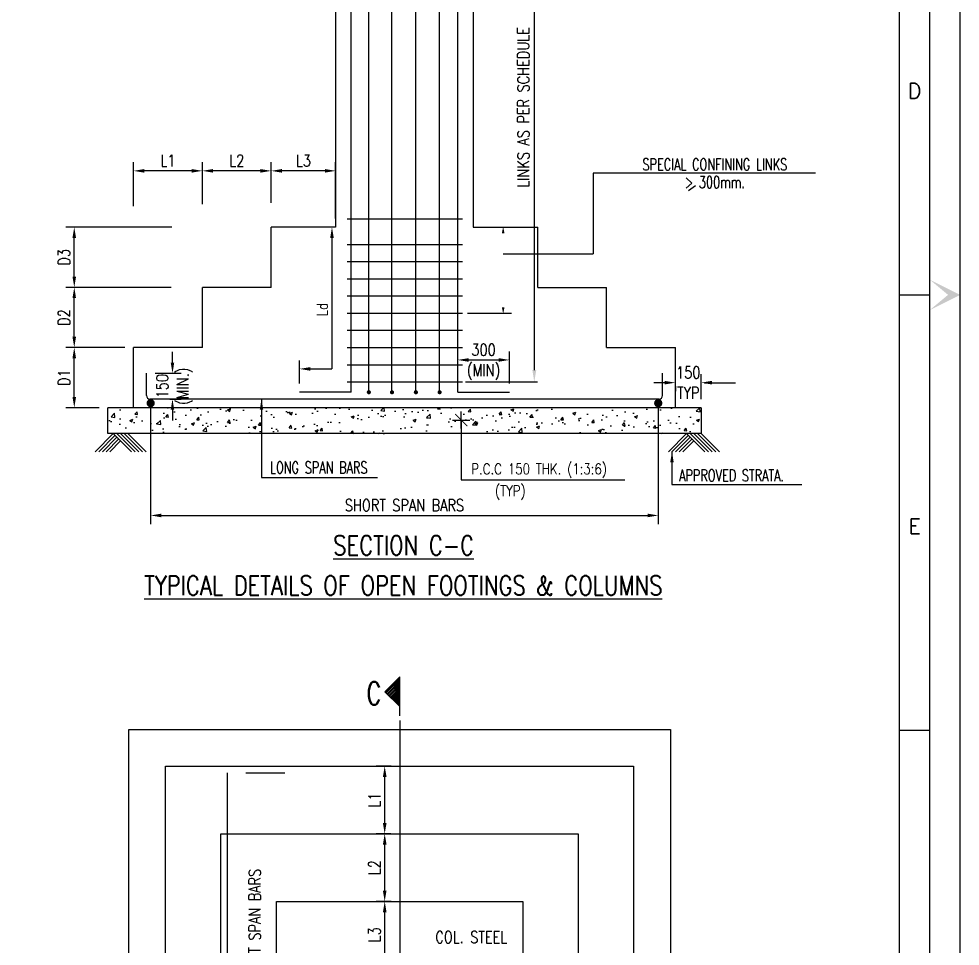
# Model space of a CAD drawing. Extents: x 482149 to 629471, y -388107 to -272741.
# Drawn here: x 607581 to 629471, y -329506 to -307926 of the extents above; entities that cross this region are included whole.
import ezdxf
from ezdxf.enums import TextEntityAlignment as Align
from ezdxf.lldxf.tags import DXFTag

# ---------------------------------------------------------------- set-up
doc = ezdxf.new("R2010")
doc.units = 0
doc.header["$LTSCALE"] = 500
doc.header["$MEASUREMENT"] = 0
doc.layers.get('DEFPOINTS').update_dxf_attribs({"color": 4})
for name, color, linetype in [('CEN', 8, 'CENTER'), ('COL', 1, 'Continuous'), ('DIM', 5, 'Continuous'), ('FOOT', 4, 'Continuous'), ('FRAME', 6, 'Continuous'), ('LINK', 2, 'Continuous'), ('MISC', 5, 'Continuous'), ('NO. SECTION', 1, 'Continuous'), ('P.C.C.', 8, 'Continuous'), ('PNA', 10, 'Continuous'), ('RING', 4, 'Continuous'), ('S-CONCRET LINE', 4, 'Continuous'), ('S-REINFORCEMENT', 6, 'Continuous'), ('S-TEXT-1', 4, 'Continuous'), ('S-TITLE', 6, 'Continuous'), ('TXT', 4, 'Continuous')]:
    doc.layers.add(name, color=color, linetype=linetype)
doc.styles.add('ROMANS', font='simplex.shx', dxfattribs={"width": 0.8, "height": 275, "bigfont": 'bigfont.shx'})
tags = doc.linetypes.add('CENTER', pattern=[2, 1.25, -0.25, 0.25, -0.25]).pattern_tags.tags
tags[10:11] = [DXFTag(74, 4), DXFTag(75, 0), DXFTag(340, '0'), DXFTag(46, 1.0), DXFTag(50, 0.0), DXFTag(44, 0.0), DXFTag(45, 0.0)]
tags[8:9] = [DXFTag(74, 4), DXFTag(75, 0), DXFTag(340, '0'), DXFTag(46, 1.0), DXFTag(50, 0.0), DXFTag(44, 0.0), DXFTag(45, 0.0)]
tags[6:7] = [DXFTag(74, 4), DXFTag(75, 0), DXFTag(340, '0'), DXFTag(46, 1.0), DXFTag(50, 0.0), DXFTag(44, 0.0), DXFTag(45, 0.0)]
tags[4:5] = [DXFTag(74, 4), DXFTag(75, 0), DXFTag(340, '0'), DXFTag(46, 1.0), DXFTag(50, 0.0), DXFTag(44, 0.0), DXFTag(45, 0.0)]
tags = doc.linetypes.add('HIDDEN', pattern=[0.375, 0.25, -0.125]).pattern_tags.tags
tags[6:7] = [DXFTag(74, 4), DXFTag(75, 0), DXFTag(340, '0'), DXFTag(46, 1.0), DXFTag(50, 0.0), DXFTag(44, 0.0), DXFTag(45, 0.0)]
tags[4:5] = [DXFTag(74, 4), DXFTag(75, 0), DXFTag(340, '0'), DXFTag(46, 1.0), DXFTag(50, 0.0), DXFTag(44, 0.0), DXFTag(45, 0.0)]
doc.dimstyles.new('Copy of INT2TIMES', dxfattribs={"dimtxt": 300, "dimasz": 275, "dimexe": 75, "dimexo": 75, "dimgap": 40, "dimtad": 1, "dimdec": 0, "dimlfac": 0.5, "dimrnd": 5, "dimzin": 0, "dimdsep": 46, "dimtxsty": 'ROMANS', "dimcen": -1, "dimclrd": 5, "dimclre": 5, "dimclrt": 4, "dimadec": 0, "dimazin": 0, "dimtfac": 1, "dimtdec": 0, "dimtix": 1, "dimtofl": 0, "dimtmove": 2, "dimatfit": 3, "dimfxl": 0, "dimtolj": 1, "dimtzin": 0, "dimarcsym": 0})
doc.dimstyles.new('dim25', dxfattribs={"dimtxt": 250, "dimasz": 250, "dimexe": 200, "dimexo": 200, "dimgap": 100, "dimtad": 1, "dimdec": 0, "dimlfac": 0.25, "dimzin": 0, "dimdsep": 46, "dimtxsty": 'ROMANS', "dimcen": 0, "dimclrd": 5, "dimclre": 5, "dimclrt": 4, "dimadec": 0, "dimazin": 0, "dimtfac": 1, "dimtdec": 0, "dimtix": 1, "dimtofl": 0, "dimtmove": 2, "dimatfit": 3, "dimfxl": 0, "dimtolj": 1, "dimtzin": 0, "dimlwd": -1, "dimlwe": -1, "dimarcsym": 0})
doc.dimstyles.new('INT$7', dxfattribs={"dimtxt": 9, "dimasz": 8, "dimexe": 8, "dimexo": 3, "dimgap": 2, "dimtad": 1, "dimdec": 0, "dimzin": 0, "dimdsep": 46, "dimtxsty": 'ROMANS', "dimblk": 'DIMTICK', "dimcen": -0.25, "dimclrd": 5, "dimclre": 5, "dimclrt": 4, "dimadec": 0, "dimazin": 0, "dimtfac": 1, "dimtdec": 0, "dimtix": 1, "dimtofl": 0, "dimtmove": 2, "dimatfit": 3, "dimldrblk": 'DIMTICK', "dimfxl": 0, "dimtolj": 1, "dimtzin": 0, "dimarcsym": 0})

# ---------------------------------------------------------------- blocks, each defined once
blk = doc.blocks.new('FOLDER')
at = {"layer": 'PNA'}
for points in [[(-1250, 2500), (0, 0), (0, 1000)], [(1250, 2500), (0, 0), (0, 1000)]]:
    blk.add_solid(points, dxfattribs=at)
blk = doc.blocks.new('A1')
at = {"flags": 128}
blk.add_lwpolyline([(0, 0), (82779, 0), (82779, 58231), (0, 58231)], close=True, dxfattribs=at)
at = {"layer": 'PNA'}
for p, q in [((81794, 29233), (82287, 29233)), ((81794, 22171), (82287, 22171))]:
    blk.add_line(p, q, dxfattribs=at)
at = {"layer": 'PNA', "color": 1}
for points in [[(984, 492), (82287, 492), (82287, 57739), (984, 57739)], [(1969, 984), (81794, 984), (81794, 57247), (1969, 57247)]]:
    blk.add_lwpolyline(points, close=True, dxfattribs=at)
at = {"layer": 'PNA', "xscale": 0.196857838483993, "yscale": 0.196857838483993, "zscale": 0.196857838483993, "rotation": 90}
blk.add_blockref('FOLDER', (82779, 29233), dxfattribs=at)
at = {"layer": 'PNA', "style": 'ROMANS'}
for s, p in [('D', (82041, 32541)), ('E', (82041, 25479))]:
    blk.add_text(s, height=246, dxfattribs=at).set_placement(p, align=Align.MIDDLE)
blk = doc.blocks.new('*D7')
at = {"layer": 'DEFPOINTS', "color": 0}
for p in [(616089, -325317), (616438, -325317), (616434, -326891)]:
    blk.add_point(p, dxfattribs=at)
at = {"layer": 'DIM', "color": 5}
for p, q in [((616238, -325317), (615889, -325317)), ((616089, -326641), (616089, -325567)), ((616234, -326891), (615889, -326891))]:
    blk.add_line(p, q, dxfattribs=at)
for points in [[(616047, -325567), (616131, -325567), (616089, -325317)], [(616047, -326641), (616131, -326641), (616089, -326891)]]:
    blk.add_solid(points, dxfattribs=at)
at = {"layer": 'DIM', "color": 4, "insert": (615851, -326104), "char_height": 275, "attachment_point": 5, "rotation": 90, "style": 'ROMANS'}
blk.add_mtext('\\A1;L1', dxfattribs=at)
blk = doc.blocks.new('*D11')
at = {"layer": 'DEFPOINTS', "color": 0}
for p in [(616089, -328465), (616438, -328465), (616437, -330017)]:
    blk.add_point(p, dxfattribs=at)
at = {"layer": 'DIM', "color": 5}
for p, q in [((616238, -328465), (615889, -328465)), ((616089, -329767), (616089, -328715)), ((616237, -330017), (615889, -330017))]:
    blk.add_line(p, q, dxfattribs=at)
for points in [[(616047, -328715), (616131, -328715), (616089, -328465)], [(616047, -329767), (616131, -329767), (616089, -330017)]]:
    blk.add_solid(points, dxfattribs=at)
at = {"layer": 'DIM', "color": 4, "insert": (615851, -329241), "char_height": 275, "attachment_point": 5, "rotation": 90, "style": 'ROMANS'}
blk.add_mtext('\\A1;L3', dxfattribs=at)
blk = doc.blocks.new('*D15')
at = {"layer": 'DEFPOINTS', "color": 0}
for p in [(616089, -326891), (616434, -326891), (616438, -328465)]:
    blk.add_point(p, dxfattribs=at)
at = {"layer": 'DIM', "color": 5}
for p, q in [((616234, -326891), (615889, -326891)), ((616089, -328215), (616089, -327141)), ((616238, -328465), (615889, -328465))]:
    blk.add_line(p, q, dxfattribs=at)
for points in [[(616047, -327141), (616131, -327141), (616089, -326891)], [(616047, -328215), (616131, -328215), (616089, -328465)]]:
    blk.add_solid(points, dxfattribs=at)
at = {"layer": 'DIM', "color": 4, "insert": (615851, -327678), "char_height": 275, "attachment_point": 5, "rotation": 90, "style": 'ROMANS'}
blk.add_mtext('\\A1;L2', dxfattribs=at)
blk = doc.blocks.new('*D89')
at = {"layer": 'DEFPOINTS', "color": 0}
for p in [(610548, -316175), (611154, -316175), (610890, -316775)]:
    blk.add_point(p, dxfattribs=at)
at = {"layer": 'DIM', "color": 5}
for p, q in [((611154, -315925), (611154, -315675)), ((610748, -316175), (611354, -316175)), ((611090, -316775), (611354, -316775)), ((611154, -317025), (611154, -317275))]:
    blk.add_line(p, q, dxfattribs=at)
for points in [[(611112, -315925), (611195, -315925), (611154, -316175)], [(611112, -317025), (611195, -317025), (611154, -316775)]]:
    blk.add_solid(points, dxfattribs=at)
at = {"layer": 'DIM', "color": 4, "char_height": 275, "rotation": 90, "style": 'ROMANS'}
for s, insert, attachment_point in [('\\A1;(MIN.)', (611254, -316475), 2), ('\\A1;150', (611054, -316475), 8)]:
    blk.add_mtext(s, dxfattribs=dict(at, insert=insert, attachment_point=attachment_point))
blk = doc.blocks.new('*D90')
at = {"layer": 'DEFPOINTS', "color": 0}
for p in [(608870, -315575), (610248, -315575), (609648, -316975)]:
    blk.add_point(p, dxfattribs=at)
at = {"layer": 'DIM', "color": 5}
for p, q in [((610048, -315575), (608670, -315575)), ((608870, -316725), (608870, -315825)), ((609448, -316975), (608670, -316975))]:
    blk.add_line(p, q, dxfattribs=at)
for points in [[(608828, -315825), (608911, -315825), (608870, -315575)], [(608828, -316725), (608911, -316725), (608870, -316975)]]:
    blk.add_solid(points, dxfattribs=at)
at = {"layer": 'DIM', "color": 4, "insert": (608632, -316275), "char_height": 275, "attachment_point": 5, "rotation": 90, "style": 'ROMANS'}
blk.add_mtext('\\A1;D1', dxfattribs=at)
blk = doc.blocks.new('*D91')
at = {"layer": 'DEFPOINTS', "color": 0}
for p in [(608870, -314175), (611322, -314175), (610248, -315575)]:
    blk.add_point(p, dxfattribs=at)
at = {"layer": 'DIM', "color": 5}
for p, q in [((611122, -314175), (608670, -314175)), ((608870, -315325), (608870, -314425)), ((610048, -315575), (608670, -315575))]:
    blk.add_line(p, q, dxfattribs=at)
for points in [[(608828, -314425), (608911, -314425), (608870, -314175)], [(608828, -315325), (608911, -315325), (608870, -315575)]]:
    blk.add_solid(points, dxfattribs=at)
at = {"layer": 'DIM', "color": 4, "insert": (608632, -314875), "char_height": 275, "attachment_point": 5, "rotation": 90, "style": 'ROMANS'}
blk.add_mtext('\\A1;D2', dxfattribs=at)
blk = doc.blocks.new('*D92')
at = {"layer": 'DEFPOINTS', "color": 0}
for p in [(608870, -312775), (611342, -312775), (611322, -314175)]:
    blk.add_point(p, dxfattribs=at)
at = {"layer": 'DIM', "color": 5}
for p, q in [((611142, -312775), (608670, -312775)), ((608870, -313925), (608870, -313025)), ((611122, -314175), (608670, -314175))]:
    blk.add_line(p, q, dxfattribs=at)
for points in [[(608828, -313025), (608911, -313025), (608870, -312775)], [(608828, -313925), (608911, -313925), (608870, -314175)]]:
    blk.add_solid(points, dxfattribs=at)
at = {"layer": 'DIM', "color": 4, "insert": (608632, -313475), "char_height": 275, "attachment_point": 5, "rotation": 90, "style": 'ROMANS'}
blk.add_mtext('\\A1;D3', dxfattribs=at)
blk = doc.blocks.new('*D93')
at = {"layer": 'DEFPOINTS', "color": 0}
for p in [(613448, -311464), (613448, -312409), (614948, -312775)]:
    blk.add_point(p, dxfattribs=at)
at = {"layer": 'DIM', "color": 5}
for p, q in [((613448, -312209), (613448, -311264)), ((614948, -312575), (614948, -311264)), ((614698, -311464), (613698, -311464))]:
    blk.add_line(p, q, dxfattribs=at)
for points in [[(613698, -311422), (613698, -311506), (613448, -311464)], [(614698, -311422), (614698, -311506), (614948, -311464)]]:
    blk.add_solid(points, dxfattribs=at)
at = {"layer": 'DIM', "color": 4, "insert": (614198, -311226), "char_height": 275, "attachment_point": 5, "style": 'ROMANS'}
blk.add_mtext('\\A1;L3', dxfattribs=at)
blk = doc.blocks.new('*D94')
at = {"layer": 'DEFPOINTS', "color": 0}
for p in [(611848, -311464), (611848, -312436), (613448, -312409)]:
    blk.add_point(p, dxfattribs=at)
at = {"layer": 'DIM', "color": 5}
for p, q in [((611848, -312236), (611848, -311264)), ((613448, -312209), (613448, -311264)), ((613198, -311464), (612098, -311464))]:
    blk.add_line(p, q, dxfattribs=at)
for points in [[(612098, -311422), (612098, -311506), (611848, -311464)], [(613198, -311422), (613198, -311506), (613448, -311464)]]:
    blk.add_solid(points, dxfattribs=at)
at = {"layer": 'DIM', "color": 4, "insert": (612648, -311226), "char_height": 275, "attachment_point": 5, "style": 'ROMANS'}
blk.add_mtext('\\A1;L2', dxfattribs=at)
blk = doc.blocks.new('*D95')
at = {"layer": 'DEFPOINTS', "color": 0}
for p in [(610248, -311464), (610248, -312483), (611848, -312436)]:
    blk.add_point(p, dxfattribs=at)
at = {"layer": 'DIM', "color": 5}
for p, q in [((610248, -312283), (610248, -311264)), ((611848, -312236), (611848, -311264)), ((611598, -311464), (610498, -311464))]:
    blk.add_line(p, q, dxfattribs=at)
for points in [[(610498, -311422), (610498, -311506), (610248, -311464)], [(611598, -311422), (611598, -311506), (611848, -311464)]]:
    blk.add_solid(points, dxfattribs=at)
at = {"layer": 'DIM', "color": 4, "insert": (611048, -311226), "char_height": 275, "attachment_point": 5, "style": 'ROMANS'}
blk.add_mtext('\\A1;L1', dxfattribs=at)
blk = doc.blocks.new('*D96')
at = {"layer": 'DEFPOINTS', "color": 0}
for p in [(622848, -316275), (623448, -316393), (623448, -316975)]:
    blk.add_point(p, dxfattribs=at)
at = {"layer": 'DIM', "color": 5}
for p, q in [((623448, -316775), (623448, -316193)), ((622598, -316393), (622348, -316393)), ((622848, -316475), (622848, -316593)), ((623698, -316393), (623948, -316393))]:
    blk.add_line(p, q, dxfattribs=at)
for points in [[(622598, -316351), (622598, -316435), (622848, -316393)], [(623698, -316351), (623698, -316435), (623448, -316393)]]:
    blk.add_solid(points, dxfattribs=at)
at = {"layer": 'DIM', "color": 4, "char_height": 275, "style": 'ROMANS'}
for s, insert, attachment_point in [('\\A1;150', (623148, -316293), 8), ('\\A1;TYP', (623148, -316493), 2)]:
    blk.add_mtext(s, dxfattribs=dict(at, insert=insert, attachment_point=attachment_point))
blk = doc.blocks.new('*D104')
at = {"layer": 'DEFPOINTS', "color": 0, "ltscale": 2}
for p in [(617896, -306141), (617896, -316375), (619567, -316375)]:
    blk.add_point(p, dxfattribs=at)
at = {"layer": 'DIM', "color": 5, "lineweight": -2, "ltscale": 2}
for p, q in [((617971, -306141), (619642, -306141)), ((619567, -306416), (619567, -316100)), ((617971, -316375), (619642, -316375))]:
    blk.add_line(p, q, dxfattribs=at)
at = {"layer": 'DIM', "color": 5, "ltscale": 2}
for points in [[(619522, -306416), (619613, -306416), (619567, -306141)], [(619522, -316100), (619613, -316100), (619567, -316375)]]:
    blk.add_solid(points, dxfattribs=at)
at = {"layer": 'DIM', "color": 4, "ltscale": 2, "insert": (619313, -309986), "char_height": 275, "attachment_point": 5, "rotation": 90, "style": 'ROMANS'}
blk.add_mtext('\\A1;LINKS AS PER SCHEDULE \\P', dxfattribs=at)
blk = doc.blocks.new('*D114')
at = {"layer": 'DEFPOINTS', "color": 0}
for p in [(618988, -315864), (617788, -316616), (618988, -316616)]:
    blk.add_point(p, dxfattribs=at)
at = {"layer": 'DIM', "color": 5}
for p, q in [((617788, -316416), (617788, -315664)), ((618038, -315864), (618738, -315864)), ((618988, -316416), (618988, -315664))]:
    blk.add_line(p, q, dxfattribs=at)
for points in [[(618038, -315823), (618038, -315906), (617788, -315864)], [(618738, -315823), (618738, -315906), (618988, -315864)]]:
    blk.add_solid(points, dxfattribs=at)
at = {"layer": 'DIM', "color": 4, "char_height": 275, "style": 'ROMANS'}
for s, insert, attachment_point in [('\\A1;300', (618388, -315764), 8), ('\\A1;(MIN)', (618388, -315964), 2)]:
    blk.add_mtext(s, dxfattribs=dict(at, insert=insert, attachment_point=attachment_point))
blk = doc.blocks.new('DIMTICK')
for p, q in [((-1, 0), (1, 0)), ((0, 1), (0, -1))]:
    blk.add_line(p, q)
at = {"color": 2, "const_width": 0.1}
blk.add_lwpolyline([(0.71, 0.71), (-0.71, -0.71)], dxfattribs=at)
blk = doc.blocks.new('*D115')
at = {"layer": 'DEFPOINTS', "color": 0}
for p in [(610646, -316678), (622450, -316678), (622450, -319483)]:
    blk.add_point(p, dxfattribs=at)
at = {"layer": 'DIM', "color": 5}
for p, q in [((610646, -316878), (610646, -319683)), ((622450, -316878), (622450, -319683)), ((610896, -319483), (622200, -319483))]:
    blk.add_line(p, q, dxfattribs=at)
for points in [[(610896, -319441), (610896, -319525), (610646, -319483)], [(622200, -319441), (622200, -319525), (622450, -319483)]]:
    blk.add_solid(points, dxfattribs=at)
at = {"layer": 'DIM', "color": 4, "insert": (616548, -319245), "char_height": 275, "attachment_point": 5, "style": 'ROMANS'}
blk.add_mtext('\\A1;SHORT SPAN BARS', dxfattribs=at)

msp = doc.modelspace()

# ---------------------------------------------------------------- hatches: boundary and pattern name
at = {"layer": 'NO. SECTION', "ltscale": 5}
h = msp.add_hatch(dxfattribs=at)
h.set_pattern_fill('ANSI31', color=256, scale=220.680914, angle=90, style=0)
h.set_pattern_definition([(225, (618791.43, -228099.086), (-19.505621, 19.505621), [])])
h.paths.add_polyline_path([(616095.612, -323583.426), (616437.538, -323235.438), (616437.538, -323931.413)])
at = {"layer": 'P.C.C.'}
h = msp.add_hatch(dxfattribs=at)
h.set_pattern_fill('AR-CONC', color=256, scale=100, style=0)
h.set_pattern_definition([(50, (-74786.3, -405944.47), (717.2602, -62.75213), [75, -825]), (355, (-74786.3, -405944.5), (-138.7513, 752.1921), [60, -660]), (100.4514, (-74726.5, -405949.7), (578.5094, 689.43954), [63.7402, -701.1421]), (46.1842, (-74786.3, -405744.5), (1067.241, -165.519), [112.5, -1237.5]), (96.6356, (-74697.3, -405758.3), (934.6627, 974.1179), [95.6103, -1051.713]), (351.1842, (-74786.3, -405744.5), (934.662, 974.1186), [90, -990]), (21, (-74686.3, -405794.47), (596.90705, -402.6189), [75, -825]), (326, (-74686.3, -405794.5), (243.3153, 725.15005), [60, -660]), (71.4514, (-74636.54, -405828), (840.2226, 322.5305), [63.7402, -701.1421]), (37.5, (-74786.29, -405944.47), (12.159855, 332.89385), [0, -652, 0, -670, 0, -662.5]), (7.5, (-74786.3, -405944.47), (263.06954, 394.41171), [0, -382, 0, -637, 0, -252.5]), (327.5, (-75009.29, -405944.47), (533.82244, -22.55487), [0, -250, 0, -780, 0, -1035]), (317.5, (-75109.3, -405944.47), (583.18617, 100.10498), [0, -325, 0, -518, 0, -735])])
h.paths.add_polyline_path([(614503.102, -316975.053), (614503.102, -317575.053), (623448.215, -317575.053), (623448.215, -316975.053)])
h.paths.add_polyline_path([(614503.102, -317575.053), (614503.102, -316975.053), (609648.215, -316975.053), (609648.215, -317575.053)])

# ---------------------------------------------------------------- linework, layer by layer
msp.add_line((613763.37, -325479.871), (612861.032, -325479.871))
at = {"layer": 'CEN', "linetype": 'Continuous'}
msp.add_line((618017.981, -314775.053), (619036.981, -314775.053), dxfattribs=at)
at = {"layer": 'CEN'}
msp.add_line((616437.538, -324255.669), (616437.538, -338977.903), dxfattribs=at)
at = {"layer": 'COL', "linetype": 'Continuous', "const_width": 48}
for points in [[(615695.99, -316616.053, 1), (615743.99, -316616.053, 1)], [(616234.408, -316616.053, 1), (616282.408, -316616.053, 1)], [(616789.234, -316616.053, 1), (616837.234, -316616.053, 1)], [(617341.846, -316616.053, 1), (617389.846, -316616.053, 1)]]:
    msp.add_lwpolyline(points, format="xyb", close=True, dxfattribs=at)
at = {"layer": 'DIM'}
for p, q in [((626103.097, -311520.616), (620934.343, -311520.616)), ((620934.343, -311520.616), (620934.343, -313398.42)), ((618844.055, -313398.42), (620934.343, -313398.42)), ((623528.215, -316392.97), (624247.215, -316392.97))]:
    msp.add_line(p, q, dxfattribs=at)
at = {"layer": 'DIM', "color": 5}
for p, q in [((614849.349, -312775.053), (614662.349, -312775.053)), ((614862.349, -313025.053), (614862.349, -316073.266)), ((614108.215, -316416.053), (614108.215, -315873.266)), ((614358.215, -316073.266), (614862.349, -316073.266))]:
    msp.add_line(p, q, dxfattribs=at)
at = {"layer": 'DIM', "flags": 128}
msp.add_lwpolyline([(618844.055, -314638.614, 61.213, 0, 0), (618844.055, -314791.544, 0, 0, 0), (618844.055, -313749.859, 0, 0, 0), (618844.055, -312762.174, 0, 61.213, 0), (618844.055, -312915.104, 0, 0, 0)], format="xyseb", dxfattribs=at)
at = {"layer": 'DIM', "color": 5}
for points in [[(614820.683, -313025.053), (614904.016, -313025.053), (614862.349, -312775.053)], [(614358.215, -316031.6), (614358.215, -316114.933), (614108.215, -316073.266)]]:
    msp.add_solid(points, dxfattribs=at)
at = {"layer": 'FOOT', "color": 8, "linetype": 'HIDDEN', "ltscale": 5}
msp.add_lwpolyline([(610136.276, -324464.578), (622731.153, -324464.578), (622731.153, -338768.994), (610136.276, -338768.994)], close=True, dxfattribs=at)
at = {"layer": 'FOOT', "linetype": 'Continuous'}
for points in [[(610994.207, -325316.786), (621873.222, -325316.786), (621873.222, -337916.786), (610994.207, -337916.786)], [(612281.78, -326890.786), (620585.649, -326890.786), (620585.649, -336342.786), (612281.78, -336342.786)], [(613569.353, -328464.786), (619298.075, -328464.786), (619298.075, -334768.786), (613569.353, -334768.786)]]:
    msp.add_lwpolyline(points, close=True, dxfattribs=at)
at = {"layer": 'FRAME'}
for centre, start, end in [((610628.215, -316695.053), 180, 270), ((622468.215, -316695.053), 270, 0)]:
    msp.add_arc(centre, 80, start, end, dxfattribs=at)
at = {"layer": 'LINK'}
for p, q in [((615215.477, -312581.727), (617896.023, -312581.727)), ((615215.477, -313175.053), (617896.023, -313175.053)), ((615215.477, -313575.053), (617896.023, -313575.053)), ((615215.477, -313975.053), (617896.023, -313975.053)), ((615215.477, -314375.053), (617896.023, -314375.053)), ((615215.477, -314775.053), (617896.023, -314775.053)), ((615215.477, -315175.053), (617896.023, -315175.053)), ((615215.477, -315575.053), (617896.023, -315575.053)), ((615215.477, -315975.053), (617896.023, -315975.053)), ((615215.477, -316375.053), (617896.023, -316375.053))]:
    msp.add_line(p, q, dxfattribs=at)
at = {"layer": 'MISC'}
msp.add_lwpolyline([(613312.201, -325479.871, 0, 210.546, 0), (613312.201, -325931.04, 0, 0, 0), (613312.201, -325479.871, 0, 0, 0), (613312.201, -337201.916, 210.546, 0, 0), (613312.201, -337653.085, 210.546, 0, 0)], format="xyseb", dxfattribs=at)
at = {"layer": 'NO. SECTION'}
for p, q in [((616437.538, -323235.438), (616095.612, -323583.426)), ((616437.538, -324144.684), (616437.538, -323235.438)), ((616437.538, -323931.413), (616095.612, -323583.426))]:
    msp.add_line(p, q, dxfattribs=at)
at = {"layer": 'RING', "linetype": 'Continuous'}
for p, q in [((609353.951, -317999.317), (609778.215, -317575.053)), ((609438.803, -317999.317), (609820.641, -317617.48)), ((610202.479, -317999.317), (609778.215, -317575.053)), ((610287.332, -317999.317), (609863.068, -317575.053)), ((610372.184, -317999.317), (609947.92, -317575.053)), ((610457.037, -317999.317), (610032.773, -317575.053)), ((610541.89, -317999.317), (610117.626, -317575.053)), ((622684.539, -317999.317), (623108.803, -317575.053)), ((622769.392, -317999.317), (623151.23, -317617.48)), ((623533.068, -317999.317), (623108.803, -317575.053)), ((623617.92, -317999.317), (623193.656, -317575.053)), ((623702.773, -317999.317), (623278.509, -317575.053)), ((623787.626, -317999.317), (623363.362, -317575.053)), ((623872.479, -317999.317), (623448.215, -317575.053)), ((609523.656, -317999.317), (609863.068, -317659.906)), ((609608.509, -317999.317), (609905.494, -317702.333)), ((609693.362, -317999.317), (609947.92, -317744.759)), ((622854.245, -317999.317), (623193.656, -317659.906)), ((622939.098, -317999.317), (623236.083, -317702.333)), ((623023.951, -317999.317), (623278.509, -317744.759))]:
    msp.add_line(p, q, dxfattribs=at)
at = {"layer": 'S-CONCRET LINE', "color": 130, "linetype": 'Continuous'}
for p, q in [((614948.215, -302861.793), (614948.215, -312775.053)), ((618148.215, -305861.793), (618148.215, -312775.053)), ((613448.215, -314175.053), (613448.215, -312775.053)), ((614948.215, -312775.053), (613448.215, -312775.053)), ((618148.215, -312775.053), (619648.215, -312775.053)), ((619648.215, -314175.053), (619648.215, -312775.053)), ((613448.215, -314175.053), (611848.215, -314175.053)), ((611848.215, -315575.053), (611848.215, -314175.053)), ((619648.215, -314175.053), (621248.215, -314175.053)), ((621248.215, -315575.053), (621248.215, -314175.053)), ((610248.215, -316975.053), (610248.215, -315575.053)), ((611848.215, -315575.053), (610248.215, -315575.053)), ((621248.215, -315575.053), (622848.215, -315575.053)), ((622848.215, -316975.053), (622848.215, -315575.053)), ((623448.215, -316975.053), (609648.215, -316975.053)), ((609648.215, -317575.053), (609648.215, -316975.053)), ((623448.215, -316975.053), (623448.215, -317575.053)), ((623448.215, -317575.053), (609648.215, -317575.053))]:
    msp.add_line(p, q, dxfattribs=at)
at = {"layer": 'S-REINFORCEMENT'}
for p, q in [((615719.99, -316580.319), (615719.99, -294698.323)), ((615308.215, -316616.053), (615308.215, -296511.793)), ((616258.408, -316580.319), (616258.408, -296511.793)), ((616813.234, -316580.319), (616813.234, -296511.793)), ((617365.846, -316580.319), (617365.846, -296511.793)), ((617788.215, -316616.053), (617788.215, -296907.888)), ((610548.215, -316695.053), (610548.215, -316175.053)), ((622548.215, -316695.053), (622548.215, -316175.053)), ((615308.215, -316616.053), (614108.215, -316616.053)), ((617788.215, -316616.053), (618988.215, -316616.053)), ((622468.215, -316775.053), (610628.215, -316775.053)), ((612421.899, -325473.956), (612421.899, -337776.089))]:
    msp.add_line(p, q, dxfattribs=at)
at = {"layer": 'S-REINFORCEMENT', "linetype": 'Continuous', "const_width": 96}
for points in [[(610598.377, -316869.991, 1), (610694.377, -316869.991, 1)], [(622498.052, -316869.991, -1), (622402.052, -316869.991, -1)]]:
    msp.add_lwpolyline(points, format="xyb", close=True, dxfattribs=at)
at = {"layer": 'TXT', "linetype": 'ByBlock'}
msp.add_line((623153.352, -311917.774), (623312.62, -311805.307), dxfattribs=at)

# ---------------------------------------------------------------- block references
at = {"xscale": 1.434849416022188, "yscale": 1.434849416022188, "zscale": 1.434849416022188}
msp.add_blockref('A1', (510695.778, -356294.5), dxfattribs=at)

# ---------------------------------------------------------------- texts
at = {"layer": 'DIM', "color": 4, "style": 'ROMANS', "width": 0.8}
for s, p in [('P.C.C 150 THK. (1:3:6)', (618103.26, -318524.381)), ('(TYP)', (618654.76, -319035.374))]:
    msp.add_text(s, height=250, dxfattribs=at).set_placement(p)
at = {"layer": 'DIM', "color": 4, "insert": (614637.349, -314695.553), "char_height": 250, "attachment_point": 5, "rotation": 90, "style": 'ROMANS'}
msp.add_mtext('\\A1;Ld', dxfattribs=at)
at = {"layer": 'NO. SECTION', "style": 'ROMANS', "width": 0.7}
msp.add_text('C', height=533.333, dxfattribs=at).set_placement((615836.533, -323622.602), align=Align.MIDDLE)
at = {"layer": 'S-TEXT-1', "linetype": 'ByBlock', "style": 'ROMANS', "width": 0.7}
for s, p in [('SPECIAL CONFINING LINKS', (623765.114, -311313.33)), ('> 300mm.', (623765.114, -311728.352))]:
    msp.add_text(s, height=275, dxfattribs=at).set_placement(p, align=Align.MIDDLE)
at = {"layer": 'S-TEXT-1', "style": 'ROMANS', "width": 0.7}
for s, p in [('LONG SPAN BARS', (613419.528, -318505.233)), ('APPROVED STRATA.', (622933.722, -318687.605))]:
    msp.add_text(s, height=275, dxfattribs=at).set_placement(p)
at = {"layer": 'S-TEXT-1', "linetype": 'ByBlock', "style": 'ROMANS', "width": 0.8}
msp.add_text('SHORT SPAN BARS', height=275, rotation=90, dxfattribs=at).set_placement((613203.4, -330476.363))
msp.add_text('COL. STEEL', height=275, dxfattribs=at).set_placement((617265.611, -329431.964))
at = {"layer": 'S-TITLE', "style": 'ROMANS', "width": 0.8}
for s, p in [('%%USECTION C-C', (616528.832, -320179.777)), ('%%UTYPICAL DETAILS OF OPEN FOOTINGS & COLUMNS', (616519.832, -321111.156))]:
    msp.add_text(s, height=450, dxfattribs=at).set_placement(p, align=Align.MIDDLE)

# ---------------------------------------------------------------- dimensions: what is measured, and where the dimension line sits
at = {"layer": 'DIM', "ltscale": 2}
dim = msp.add_linear_dim(base=(619567.349, -316375.053), p1=(617896.023, -306141.033), p2=(617896.023, -316375.053), angle=90, text='LINKS AS PER SCHEDULE \\X', dimstyle='Copy of INT2TIMES', override={"dimtxt": 275, "dimtmove": 1}, dxfattribs=at)
dim.commit()
dim.dimension.update_dxf_attribs({"geometry": '*D104', "text_midpoint": (619313, -309986.5), "dimtype": 160})
at = {"layer": 'DIM'}
for base, p1, p2, text, picture, middle in [((610248.215, -311463.97), (611848.215, -312436.053), (610248.215, -312483.47), 'L1', '*D95', (611048.215, -311226.47)), ((611848.215, -311463.97), (613448.215, -312408.553), (611848.215, -312436.053), 'L2', '*D94', (612648.215, -311226.47)), ((613448.215, -311463.97), (614948.215, -312775.053), (613448.215, -312408.553), 'L3', '*D93', (614198.215, -311226.47)), ((618988.215, -315864.47), (617788.215, -316616.053), (618988.215, -316616.053), '<>\\X(MIN)', '*D114', (618388.215, -315864.47)), ((623448.215, -316392.97), (622848.215, -316275.053), (623448.215, -316975.053), '<>\\XTYP', '*D96', (623148.215, -316392.97)), ((622450.052, -319482.97), (610646.377, -316678.491), (622450.052, -316678.491), 'SHORT SPAN BARS', '*D115', (616548.215, -319245.47))]:
    dim = msp.add_linear_dim(base=base, p1=p1, p2=p2, text=text, dimstyle='dim25', dxfattribs=at)
    dim.commit()
    dim.dimension.update_dxf_attribs({"geometry": picture, "text_midpoint": middle})
for base, p1, p2, text, picture, middle in [((608869.715, -312775.053), (611322.215, -314175.053), (611342.215, -312775.053), 'D3', '*D92', (608632.215, -313475.053)), ((608869.715, -314175.053), (610248.215, -315575.053), (611322.215, -314175.053), 'D2', '*D91', (608632.215, -314875.053)), ((608869.715, -315575.053), (609648.215, -316975.053), (610248.215, -315575.053), 'D1', '*D90', (608632.215, -316275.053)), ((611153.608, -316175.053), (610889.989, -316775.053), (610548.215, -316175.053), '<>\\X(MIN.)', '*D89', (611153.608, -316475.053)), ((616088.853, -325316.786), (616433.714, -326890.786), (616437.538, -325316.786), 'L1', '*D7', (615851.353, -326103.786)), ((616088.853, -326890.786), (616437.538, -328464.786), (616433.714, -326890.786), 'L2', '*D15', (615851.353, -327677.786)), ((616088.853, -328464.786), (616436.801, -330016.786), (616437.538, -328464.786), 'L3', '*D11', (615851.353, -329240.786))]:
    dim = msp.add_linear_dim(base=base, p1=p1, p2=p2, angle=90, text=text, dimstyle='dim25', dxfattribs=at)
    dim.commit()
    dim.dimension.update_dxf_attribs({"geometry": picture, "text_midpoint": middle})

# ---------------------------------------------------------------- leaders
for points in [[(613223.849, -316775.053), (613223.849, -318599.97), (615918.95, -318599.97)], [(622769.392, -317999.317), (622769.392, -318764.47), (625788.928, -318764.47)]]:
    msp.add_leader(points, dimstyle='dim25', dxfattribs=at)
at = {"layer": 'TXT'}
msp.add_leader([(617869.028, -317262.47), (617869.028, -318651.97), (621675.528, -318651.97)], dimstyle='INT$7', override={"dimasz": 200, "dimgap": 2, "dimtad": 0}, dxfattribs=at)

doc.saveas('drawing.dxf')
